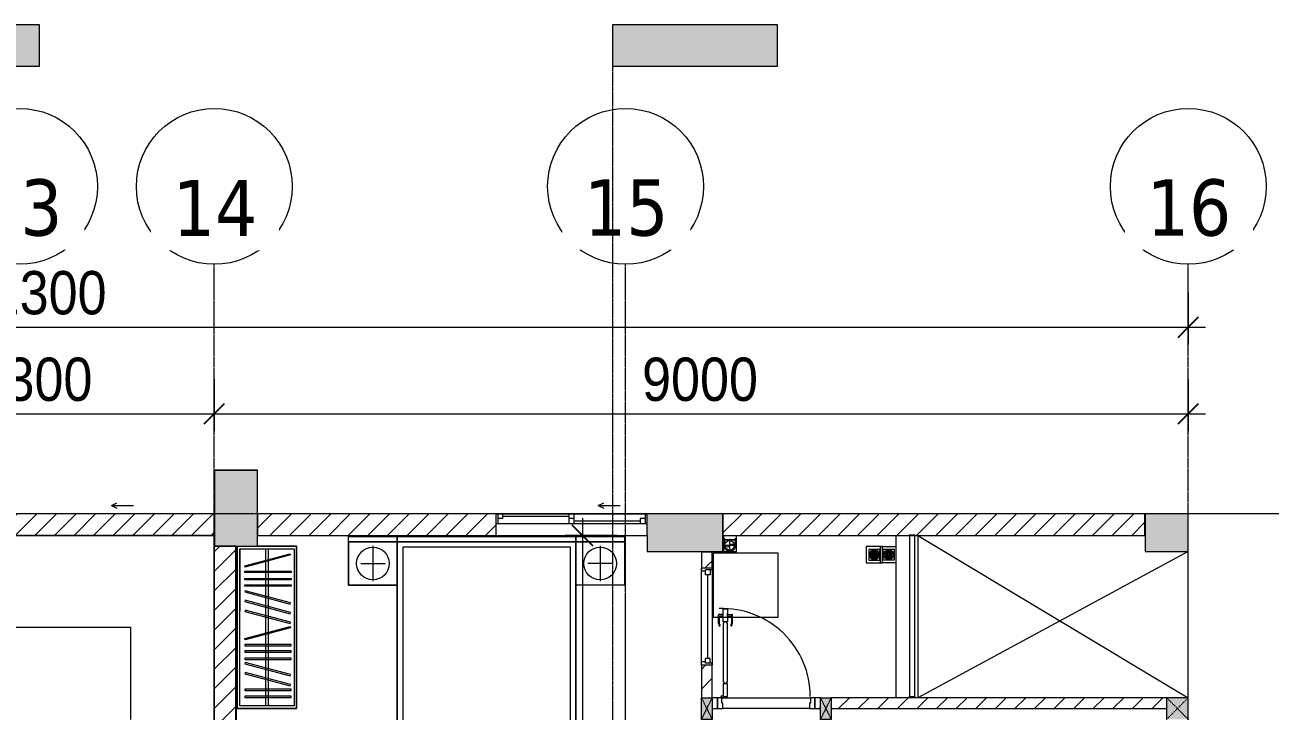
# Model space of a CAD drawing. Header units: millimetres. Extents: x 962 to 239635, y -15958 to 82755.
# Drawn here: x 178253 to 189760, y 76413 to 82755 of the extents above; entities that cross this region are included whole.
import ezdxf

# ---------------------------------------------------------------- set-up
doc = ezdxf.new("R2010")
doc.units = ezdxf.units.MM
for name, pattern in [('Dash', [6, 3, -3]), ('Dash Dot 3_16_', [7.9375, 4.7625, -1.5875, 0, -1.5875]), ('Grid Line', [22.225, 12.7, -3.175, 3.175, -3.175]), ('IMPORT-CENTER _2_', [40.64, 25.4, -5.08, 5.08, -5.08]), ('Overhead', [3.96875, 2.38125, -1.5875])]:
    doc.linetypes.add(name, pattern=pattern)
for name, color, linetype, lineweight in [('0-1', 7, 'Continuous', 5), ('A-ANNO-DIMS', 211, 'Continuous', 9), ('A-ANNO-DIMS-160', 211, 'Continuous', 9), ('A-DETL-GENF-1', 9, 'Continuous', 9), ('A-DETL-THIN-1', 151, 'Continuous', 9), ('A-DOOR-1', 254, 'Continuous', 9), ('A-DOOR-2', 9, 'Continuous', 9), ('A-FLOR-1', 250, 'Continuous', 9), ('A-FLOR-2', 9, 'Continuous', 9), ('A-FLOR-HRAL-1', 254, 'Continuous', 9), ('A-FLOR-HRAL-2', 9, 'Continuous', 9), ('A-GLAZ', 151, 'Continuous', 9), ('A-GLAZ-1', 254, 'Continuous', 9), ('A-GLAZ-2', 9, 'Continuous', 9), ('A-WALL-1', 253, 'Continuous', 18), ('A-WALL-2', 9, 'Continuous', 9), ('A-WALL-3', 113, 'Continuous', 18), ('A-WALL-PATT-1', 10, 'Continuous', 9), ('A-WALL-PATT-2', 111, 'Continuous', 9), ('G-ANNO-SYMB', 111, 'Continuous', 9), ('G-ANNO-SYMB-1', 111, 'Dash Dot 3_16_', 18), ('G-IMPT', 8, 'Continuous', 9), ('G-IMPT-1', 254, 'Continuous', 9), ('G-IMPT-2', 8, 'IMPORT-CENTER _2_', 9), ('I-FURN-1', 254, 'Continuous', 9), ('M-EQPM', 50, 'Continuous', 9), ('M-EQPM-1', 254, 'Continuous', 9), ('S-COLS', 52, 'Continuous', 9), ('S-COLS-1', 52, 'Continuous', 5), ('S-COLS-2', 7, 'Continuous', 18), ('S-COLS-3', 254, 'Continuous', 9), ('S-COLS-4', 253, 'Continuous', 18), ('S-COLS-5', 52, 'Dash', 9), ('S-COLS-6', 52, 'Continuous', 18), ('S-COLS-HDLN', 52, 'Dash', 9), ('S-COLS-HDLN-1', 9, 'Dash', 9), ('S-GRID-1', 1, 'Grid Line', 9), ('S-GRID-IDEN', 1, 'Continuous', 9), ('S-STRS-ANNO', 31, 'Continuous', 9), ('S-STRS-MBND', 31, 'Overhead', 9)]:
    doc.layers.add(name, color=color, linetype=linetype, lineweight=lineweight)
doc.styles.add('Tahoma_B', font='tahomabd_0.ttf', dxfattribs={"height": 520})
doc.styles.add('UTM Avo', font='UTM Avo.ttf', dxfattribs={"width": 0.9, "height": 400})
doc.dimstyles.new('1_Dim_chi_tiet_2_5', dxfattribs={"dimscale": 304.8, "dimtxt": 399.720379, "dimasz": 0.629921, "dimexe": 0.524934, "dimexo": 0.0625, "dimgap": 0.052493, "dimtad": 1, "dimdec": 0, "dimrnd": 5, "dimzin": 0, "dimdsep": 46, "dimtxsty": 'UTM Avo', "dimblk1": 'OBLIQUE', "dimblk2": 'OBLIQUE', "dimsah": 1, "dimcen": 0.09, "dimdle": 0.524934, "dimazin": 0, "dimtfac": 1, "dimtdec": 4, "dimtix": 1, "dimtmove": 0, "dimatfit": 3, "dimfxl": 1.049869, "dimfxlon": 1, "dimtvp": 1, "dimtolj": 1, "dimtzin": 0, "dimarcsym": 2})
doc.dimstyles.new('1_Dim_chi_tiet_2_5_1', dxfattribs={"dimscale": 304.8, "dimtxt": 399.720379, "dimasz": 0.629921, "dimexe": 0.524934, "dimexo": 0.0625, "dimgap": 0.052493, "dimtad": 1, "dimdec": 0, "dimrnd": 5, "dimzin": 0, "dimdsep": 46, "dimtxsty": 'UTM Avo', "dimblk1": 'OBLIQUE', "dimblk2": 'OBLIQUE', "dimsah": 1, "dimcen": 0.09, "dimdle": 0.524934, "dimazin": 0, "dimtfac": 1, "dimtdec": 4, "dimtix": 1, "dimtmove": 0, "dimatfit": 3, "dimfxl": 1.049869, "dimfxlon": 1, "dimtvp": 1, "dimtolj": 1, "dimtzin": 0, "dimarcsym": 2})
pattern_1 = [(45, (0, 0), (-90.50967, 90.50967), [])]
pattern_2 = [(45, (61750.9, 0), (-90.50967, 90.50967), [])]

# ---------------------------------------------------------------- blocks, each defined once
blk = doc.blocks.new('NCV_TKTC_KET CAU_rvt-1-TKCS_MB TẦNG 2')
at = {"layer": 'S-COLS-1'}
for points in [[(118653, 77937), (118653, 78637), (118253, 78637), (118253, 77937)], [(122953, 77887), (122953, 78237), (122253, 78237), (122253, 77887)], [(127253, 77887), (127253, 78237), (126853, 78237), (126853, 77887)]]:
    blk.add_hatch(color=256, dxfattribs=at).paths.add_polyline_path(points)
at = {"layer": 'A-FLOR-1'}
blk.add_line((118252, 78037), (118252, 74517), dxfattribs=at)
at = {"layer": 'S-COLS-2'}
for p, q in [((118653, 78637), (118253, 78637)), ((118253, 78637), (118253, 77937)), ((118653, 77937), (118653, 78637)), ((122953, 78237), (122253, 78237)), ((122953, 77887), (122953, 78237)), ((127253, 78237), (126853, 78237)), ((126853, 78237), (126853, 77887)), ((127253, 77887), (127253, 78237)), ((122253, 78037), (122253, 77887)), ((118253, 77937), (118653, 77937)), ((122253, 77887), (122953, 77887)), ((126853, 77887), (127253, 77887))]:
    blk.add_line(p, q, dxfattribs=at)
blk = doc.blocks.new('M_Fixed - 900 x 1400-901191-TKCS_MB TẦNG 2')
at = {"layer": 'A-GLAZ-2'}
for p, q in [((-450, 37), (-418, 37)), ((-431, -63), (-431, 0)), ((-431, 0), (-387, 0)), ((-418, 0), (-418, 37)), ((-387, -44), (-387, 0)), ((387, 0), (431, 0)), ((387, -44), (387, 0)), ((418, 0), (418, 37)), ((450, 37), (418, 37)), ((431, -63), (431, 0)), ((-450, -63), (-431, -63)), ((-431, -44), (-387, -44)), ((-387, -22), (387, -22)), ((431, -44), (387, -44)), ((449, -63), (431, -63))]:
    blk.add_line(p, q, dxfattribs=at)
blk = doc.blocks.new('MAY GIAT - MAY GIAT_dwg-348053-TKCS_MB TẦNG 2')
at = {"layer": 'G-IMPT-1', "flags": 128}
blk.add_lwpolyline([(5, 597), (5, 2), (605, 2), (605, 597)], close=True, dxfattribs=at)
blk = doc.blocks.new('MAY GIAT - MAY GIAT-401071-TKCS_MB TẦNG 2')
at = {"layer": 'I-FURN-1'}
for p, q in [((5, -2), (605, -2)), ((5, -597), (5, -2)), ((605, -2), (605, -597)), ((605, -597), (5, -597))]:
    blk.add_line(p, q, dxfattribs=at)
at = {"extrusion": (0, 0, -1), "zscale": -1, "rotation": 180}
blk.add_blockref('MAY GIAT - MAY GIAT_dwg-348053-TKCS_MB TẦNG 2', (0, 0), dxfattribs=at)
blk = doc.blocks.new('THU NUOC - THU NUOC-461820-TKCS_MB TẦNG 2')
at = {"layer": 'M-EQPM-1'}
for p, q in [((-66, 71), (-66, -79)), ((84, 71), (-66, 71)), ((59, 46), (-41, 46)), ((-41, 46), (-41, -54)), ((-23, 11), (41, 11)), ((41, 5), (-23, 5)), ((-11, 23), (28, 23)), ((28, 17), (-11, 17)), ((-1, 36), (19, 36)), ((19, 30), (-1, 30)), ((59, -54), (59, 46)), ((84, -79), (84, 71)), ((-66, -79), (84, -79)), ((-41, -54), (59, -54)), ((-23, -1), (1, -1)), ((1, -7), (-23, -7)), ((-23, -14), (41, -14)), ((41, -20), (-23, -20)), ((-11, -26), (28, -26)), ((28, -32), (-11, -32)), ((-1, -38), (19, -38)), ((19, -44), (-1, -44)), ((1, -1), (1, -7)), ((17, -1), (41, -1)), ((17, -7), (17, -1)), ((41, -7), (17, -7))]:
    blk.add_line(p, q, dxfattribs=at)
for centre, radius, start, end in [((9, -4), 45, 0, 180), ((9, -4), 45, 0, 180), ((-23, 8), 3, 90, 270), ((-11, 20), 3, 90, 270), ((-1, 33), 3, 90, 270), ((19, 33), 3, 270, 90), ((28, 20), 3, 270, 90), ((41, 8), 3, 270, 90), ((9, -4), 45, 180, 360), ((9, -4), 45, 180, 360), ((-23, -4), 3, 90, 270), ((-23, -17), 3, 90, 270), ((-11, -29), 3, 90, 270), ((-1, -41), 3, 90, 270), ((19, -41), 3, 270, 90), ((28, -29), 3, 270, 90), ((41, -4), 3, 270, 90), ((41, -17), 3, 270, 90)]:
    blk.add_arc(centre, radius, start, end, dxfattribs=at)
blk = doc.blocks.new('Railing - 50 x 10mm-901205-TKCS_MB TẦNG 2')
at = {"layer": 'A-FLOR-HRAL-2'}
for p, q in [((25, 5), (-25, 5)), ((-25, 5), (-25, -5)), ((25, -5), (25, 5)), ((-25, -5), (25, -5))]:
    blk.add_line(p, q, dxfattribs=at)
blk = doc.blocks.new('Railing - Railing-942159-TKCS_MB TẦNG 2')
at = {"layer": 'A-FLOR-HRAL-2'}
for p, q in [((101769, 68771), (101769, 67286)), ((101819, 67286), (101819, 68771))]:
    blk.add_line(p, q, dxfattribs=at)
at = {"extrusion": (0, 0, -1), "zscale": -1}
for p in [(-101794, 68776), (-101794, 67281)]:
    blk.add_blockref('Railing - 50 x 10mm-901205-TKCS_MB TẦNG 2', p, dxfattribs=at)
blk = doc.blocks.new('G1_SOF - BO TRU - 100x200-746114-TKCS_MB TẦNG 2')
at = {"layer": 'S-COLS'}
blk.add_hatch(color=256, dxfattribs=at).paths.add_polyline_path([(50, -100), (50, 100), (-50, 100), (-50, -100)])
at = {"layer": 'S-COLS-4'}
for p, q in [((-50, 100), (50, 100)), ((-50, -100), (-50, 100)), ((50, 100), (50, -100)), ((50, -100), (-50, -100))]:
    blk.add_line(p, q, dxfattribs=at)
at = {"layer": 'S-COLS-HDLN-1'}
for p, q in [((50, -100), (-50, 100)), ((-50, -100), (50, 100))]:
    blk.add_line(p, q, dxfattribs=at)
blk = doc.blocks.new('DOOR_CW_01 CANH MO-PANEL KINH - DIG_01-900x2200-CỬA NHÔM KÍNH-901226-TKCS_MB TẦNG 2')
at = {"layer": 'A-DETL-GENF-1'}
for p, q in [((-442, 737), (-442, 816)), ((-399, 820), (-438, 820)), ((-399, 832), (-397, 832)), ((-399, 792), (-399, 832)), ((-397, 872), (-357, 872)), ((-397, 752), (-397, 872)), ((-397, 792), (-397, 832)), ((-357, 872), (-357, 752)), ((-357, 792), (-357, 832)), ((-355, 832), (-357, 832)), ((-355, 792), (-355, 832)), ((-355, 820), (-316, 820)), ((-312, 737), (-312, 816)), ((-434, 800), (-434, 737)), ((-434, 711), (-427, 716)), ((-399, 804), (-430, 804)), ((-397, 792), (-399, 792)), ((-357, 752), (-397, 752)), ((-397, 738), (-391, 738)), ((-397, 738), (-397, 196)), ((-363, 752), (-391, 752)), ((-391, 752), (-391, 738)), ((-363, 738), (-363, 752)), ((-357, 738), (-363, 738)), ((-357, 792), (-355, 792)), ((-357, 196), (-357, 738)), ((-355, 804), (-324, 804)), ((-320, 711), (-327, 716)), ((-320, 800), (-320, 737)), ((-397, 196), (-391, 196)), ((-357, 182), (-397, 182)), ((-397, 182), (-397, 62)), ((-391, 196), (-391, 182)), ((-391, 182), (-363, 182)), ((-357, 196), (-363, 196)), ((-363, 182), (-363, 196)), ((-357, 62), (-357, 182)), ((-397, 62), (-357, 62))]:
    blk.add_line(p, q, dxfattribs=at)
blk.add_circle((-407, 60), 10, dxfattribs=at)
for centre, radius, start, end in [((-438, 816), 4, 90, 180), ((-407, 60), 814, 360, 92), ((-316, 816), 4, 0, 90), ((-397, 737), 45, 180, 215), ((-430, 800), 4, 90, 180), ((-397, 737), 37, 180, 215), ((-357, 737), 37, 325, 0), ((-324, 800), 4, 360, 90), ((-357, 737), 45, 325, 0)]:
    blk.add_arc(centre, radius, start, end, dxfattribs=at)
at = {"layer": 'A-DOOR-2'}
for p, q in [((-410, 50), (-450, 50)), ((-450, 50), (-450, -50)), ((-410, 0), (-410, 50)), ((-400, 0), (-410, 0)), ((-407, 50), (-382, 50)), ((-400, -50), (-400, 0)), ((410, 0), (400, 0)), ((400, 0), (400, -50)), ((450, 50), (410, 50)), ((410, 50), (410, 0)), ((450, -50), (450, 50)), ((-450, -50), (-400, -50)), ((400, -50), (450, -50))]:
    blk.add_line(p, q, dxfattribs=at)
blk = doc.blocks.new('GIUONG NGU-2TAB-1600x2000 - GIUONG NGU-2TAB-1600x2000-901192-TKCS_MB TẦNG 2')
at = {"layer": 'I-FURN-1'}
for p, q in [((570, 2050), (1997, 2050)), ((1997, 2050), (570, 2050)), ((1997, 2000), (570, 2000)), ((458, 50), (458, 1939)), ((458, 1939), (458, 50)), ((508, 1939), (508, 100)), ((2058, 100), (2058, 1939)), ((2108, 1939), (2108, 50)), ((2108, 50), (2108, 1939)), ((8, 50), (8, 450)), ((8, 450), (458, 450)), ((8, 450), (458, 450)), ((8, 50), (8, 450)), ((233, 87), (233, 413)), ((458, 450), (458, 50)), ((458, 450), (458, 50)), ((2108, 50), (2108, 450)), ((2108, 450), (2558, 450)), ((2108, 450), (2108, 50)), ((2558, 450), (2108, 450)), ((2333, 87), (2333, 413)), ((2558, 450), (2558, 50)), ((2558, 50), (2558, 450)), ((120, 250), (347, 250)), ((2446, 250), (2220, 250)), ((458, 50), (8, 50)), ((8, 0), (8, 50)), ((8, 50), (458, 50)), ((458, 50), (8, 50)), ((458, 0), (8, 0)), ((2108, 50), (458, 50)), ((458, 50), (458, 0)), ((458, 0), (458, 50)), ((458, 50), (2108, 50)), ((458, 50), (2108, 50)), ((2108, 0), (458, 0)), ((458, 0), (2108, 0)), ((508, 100), (2058, 100)), ((2558, 50), (2108, 50)), ((2108, 50), (2558, 50)), ((2108, 0), (2108, 50)), ((2108, 50), (2108, 0)), ((2108, 50), (2558, 50)), ((2558, 0), (2108, 0)), ((2558, 50), (2558, 0))]:
    blk.add_line(p, q, dxfattribs=at)
for centre in [(233, 250), (2333, 250)]:
    blk.add_circle(centre, 151, dxfattribs=at)
for centre, radius, start, end in [((570, 1939), 111, 90, 180), ((570, 1939), 111, 90, 180), ((570, 1939), 61.1, 90, 180), ((1997, 1939), 111, 0, 90), ((1997, 1939), 111, 360, 90), ((1997, 1939), 61.1, 360, 90)]:
    blk.add_arc(centre, radius, start, end, dxfattribs=at)
blk = doc.blocks.new('TU QUAN AO-SUITE ROOM_3 - TU QUAN AO-SUITE ROOM_3-V84-TKCS_MB TẦNG 2')
at = {"layer": 'I-FURN-1'}
for p, q in [((-550, 0), (-550, -1500)), ((-550, -1500), (-550, 0)), ((0, 0), (-360, 0)), ((-360, 0), (0, 0)), ((0, -1500), (0, 0)), ((0, 0), (0, -1500)), ((-550, -24), (-550, -576)), ((-526, -24), (-24, -24)), ((-526, -1476), (-526, -24)), ((-526, -24), (-526, -600)), ((-478, -181), (-61, -69)), ((-58, -81), (-475, -193)), ((-287, -24), (-287, -576)), ((-263, -24), (-263, -576)), ((-61, -69), (-58, -81)), ((-24, -24), (-24, -1476)), ((-480, -230), (-50, -230)), ((-480, -242), (-480, -230)), ((-475, -193), (-478, -181)), ((-50, -230), (-50, -242)), ((-50, -242), (-480, -242)), ((-480, -299), (-50, -299)), ((-480, -311), (-480, -299)), ((-50, -311), (-480, -311)), ((-50, -299), (-50, -311)), ((-480, -356), (-50, -356)), ((-480, -368), (-480, -356)), ((-50, -368), (-480, -368)), ((-475, -412), (-478, -423)), ((-478, -423), (-61, -535)), ((-58, -523), (-475, -412)), ((-50, -356), (-50, -368)), ((-475, -500), (-478, -512)), ((-478, -512), (-61, -624)), ((-58, -612), (-475, -500)), ((-61, -535), (-58, -523)), ((-526, -1476), (-526, -600)), ((-475, -592), (-478, -603)), ((-478, -603), (-61, -715)), ((-58, -703), (-475, -592)), ((-287, -576), (-287, -1476)), ((-263, -576), (-263, -1476)), ((-61, -624), (-58, -612)), ((-478, -854), (-61, -742)), ((-58, -754), (-475, -865)), ((-61, -715), (-58, -703)), ((-61, -742), (-58, -754)), ((-480, -909), (-480, -921)), ((-480, -909), (-480, -921)), ((-50, -909), (-480, -909)), ((-475, -865), (-478, -854)), ((-50, -921), (-50, -909)), ((-480, -921), (-50, -921)), ((-480, -966), (-480, -978)), ((-480, -966), (-480, -978)), ((-50, -966), (-480, -966)), ((-480, -978), (-50, -978)), ((-480, -1035), (-480, -1047)), ((-480, -1035), (-480, -1047)), ((-50, -1035), (-480, -1035)), ((-50, -978), (-50, -966)), ((-50, -1047), (-50, -1035)), ((-480, -1047), (-50, -1047)), ((-475, -1075), (-478, -1087)), ((-478, -1087), (-61, -1199)), ((-58, -1187), (-475, -1075)), ((-475, -1167), (-478, -1178)), ((-478, -1178), (-61, -1290)), ((-58, -1278), (-475, -1167)), ((-61, -1199), (-58, -1187)), ((-480, -1320), (-480, -1332)), ((-480, -1320), (-480, -1332)), ((-50, -1320), (-480, -1320)), ((-480, -1332), (-50, -1332)), ((-61, -1290), (-58, -1278)), ((-50, -1332), (-50, -1320)), ((-24, -1476), (-526, -1476)), ((-480, -1387), (-480, -1399)), ((-480, -1387), (-480, -1399)), ((-50, -1387), (-480, -1387)), ((-480, -1399), (-50, -1399)), ((-50, -1399), (-50, -1387)), ((-550, -1500), (0, -1500)), ((0, -1500), (-550, -1500))]:
    blk.add_line(p, q, dxfattribs=at)
blk = doc.blocks.new('NCV_TKTC_TANG 2_rvt-1-TKCS_MB TẦNG 2')
at = {"layer": 'A-WALL-PATT-1'}
h = blk.add_hatch(dxfattribs=at)
h.set_pattern_fill('FP_1', color=256, style=0, pattern_type=2)
h.set_pattern_definition(pattern_1)
h.paths.add_polyline_path([(122853, 76537), (122853, 76837), (122753, 76837), (122753, 76537)])
h.paths.add_polyline_path([(122753, 77737), (122853, 77737), (122853, 77882), (122753, 77882)])
h = blk.add_hatch(dxfattribs=at)
h.set_pattern_fill('FP_1', color=256, style=0, pattern_type=2)
h.set_pattern_definition(pattern_1)
h.paths.add_polyline_path([(122903, 76437), (122903, 76537), (122853, 76537), (122853, 76437)])
h.paths.add_polyline_path([(123822, 76437), (123853, 76437), (123853, 76537), (123803, 76537), (123803, 76437)])
h = blk.add_hatch(dxfattribs=at)
h.set_pattern_fill('FP_1', color=256, style=0, pattern_type=2)
h.set_pattern_definition(pattern_1)
h.paths.add_polyline_path([(123953, 76437), (127053, 76437), (127053, 76537), (123953, 76537), (123953, 76526)])
at = {"layer": 'A-FLOR-2'}
for p, q in [((122953, 78037), (122953, 77887)), ((118453, 77937), (118453, 75337)), ((122753, 77882), (122753, 77887)), ((122853, 77887), (122853, 77882)), ((123753, 76437), (122953, 76437))]:
    blk.add_line(p, q, dxfattribs=at)
at = {"layer": 'A-WALL-1'}
for p, q in [((122853, 77882), (122753, 77882)), ((122753, 77882), (122753, 77737)), ((122853, 77737), (122853, 77882)), ((122753, 77737), (122853, 77737)), ((122853, 76837), (122753, 76837)), ((122753, 76837), (122753, 76537)), ((122853, 76537), (122853, 76837)), ((122903, 76537), (122853, 76537)), ((122903, 76437), (122903, 76537)), ((123853, 76537), (123803, 76537)), ((123803, 76537), (123803, 76437)), ((124678, 76537), (123953, 76537)), ((127053, 76537), (124728, 76537)), ((127053, 76437), (127053, 76537)), ((122853, 76437), (122903, 76437)), ((123803, 76437), (123853, 76437)), ((123953, 76437), (127053, 76437))]:
    blk.add_line(p, q, dxfattribs=at)
at = {"layer": 'A-WALL-2'}
for p, q in [((124553, 76537), (124553, 78037)), ((124753, 78037), (124753, 76537)), ((122753, 76837), (122753, 77737)), ((122853, 77737), (122853, 76837)), ((122943, 76537), (123763, 76537)), ((123753, 76437), (122953, 76437))]:
    blk.add_line(p, q, dxfattribs=at)
at = {"layer": 'A-DOOR-1'}
blk.add_blockref('DOOR_CW_01 CANH MO-PANEL KINH - DIG_01-900x2200-CỬA NHÔM KÍNH-901226-TKCS_MB TẦNG 2', (123353, 76487), dxfattribs=at)
at = {"layer": 'A-FLOR-HRAL-1'}
blk.add_blockref('Railing - Railing-942159-TKCS_MB TẦNG 2', (22908, 9261), dxfattribs=at)
at = {"layer": 'A-GLAZ-1', "rotation": 90.00000000000092}
blk.add_blockref('M_Fixed - 900 x 1400-901191-TKCS_MB TẦNG 2', (122790, 77287), dxfattribs=at)
at = {"layer": 'I-FURN-1'}
for name, p, rotation in [('GIUONG NGU-2TAB-1600x2000 - GIUONG NGU-2TAB-1600x2000-901192-TKCS_MB TẦNG 2', (122051, 78027), 180), ('MAY GIAT - MAY GIAT-401071-TKCS_MB TẦNG 2', (122863, 77272), 90.00000000000098)]:
    blk.add_blockref(name, p, dxfattribs=dict(at, rotation=rotation))
blk.add_blockref('TU QUAN AO-SUITE ROOM_3 - TU QUAN AO-SUITE ROOM_3-V84-TKCS_MB TẦNG 2', (119013, 77937), dxfattribs=at)
at = {"layer": 'M-EQPM-1', "rotation": 180}
blk.add_blockref('THU NUOC - THU NUOC-461820-TKCS_MB TẦNG 2', (124360, 77854), dxfattribs=at)
at = {"layer": 'S-COLS-3', "rotation": 180}
for p in [(122803, 76437), (123903, 76437)]:
    blk.add_blockref('G1_SOF - BO TRU - 100x200-746114-TKCS_MB TẦNG 2', p, dxfattribs=at)
blk = doc.blocks.new('1_FAMILY RVT - W01-WxH 1400x1400xmm-389822-TKCS_MB TẦNG 2')
at = {"layer": 'A-GLAZ'}
for p, q in [((248.4, 172.39), (299.2, 197.79)), ((248.4, 172.39), (299.2, 146.99)), ((248.4, 172.39), (451.6, 172.39)), ((-700, 96.19), (-700, -103.81)), ((700, 96.19), (-700, 96.19)), ((-700, 96.19), (-636.5, 96.19)), ((-700, 7.29), (-680.95, 7.29)), ((-680.95, 96.19), (-680.95, 7.29)), ((-636.5, 51.74), (-680.95, 51.74)), ((-680.95, 7.29), (-22.225, 7.29)), ((-636.5, 96.19), (-22.225, 96.19)), ((-636.5, 96.19), (-636.5, 51.74)), ((-636.5, 73.965), (-22.225, 73.965)), ((-22.225, 7.29), (-22.225, 96.19)), ((-22.225, 96.19), (22.225, 96.19)), ((22.225, 51.74), (-22.225, 51.74)), ((-22.225, 7.29), (22.225, 7.29)), ((22.225, 96.19), (680.95, 96.19)), ((22.225, 96.19), (22.225, 7.29)), ((22.225, 29.515), (636.5, 29.515)), ((22.225, 7.29), (636.5, 7.29)), ((636.5, 51.74), (636.5, 7.29)), ((680.95, 51.74), (636.5, 51.74)), ((636.5, 7.29), (700, 7.29)), ((680.95, 96.19), (700, 96.19)), ((680.95, 96.19), (680.95, 7.29)), ((700, -103.81), (700, 96.19)), ((-700, -103.81), (700, -103.81))]:
    blk.add_line(p, q, dxfattribs=at)
blk = doc.blocks.new('1_FAMILY RVT - W01-WxH 1000x3200-3536800-TKCS_MB TẦNG 2')
at = {"layer": 'A-GLAZ'}
for q in [(749.2, 197.79), (749.2, 146.99), (901.6, 172.39)]:
    blk.add_line((698.4, 172.39), q, dxfattribs=at)
blk = doc.blocks.new('TKTC_XREF_251221_MB TANG 2-7 - TKTC_XREF_260130_MB TANG 2-5_dwg_THU NUOC - THU NUOC-444531-TKCS_MB TẦNG 1-V169-TKCS_MB TẦNG 2')
at = {"layer": 'G-IMPT'}
for p, q in [((-23, 11), (41, 11)), ((41, 5), (-23, 5)), ((-11, 23), (28, 23)), ((28, 17), (-11, 17)), ((-1, 36), (19, 36)), ((19, 30), (-1, 30)), ((-60, -79), (84, -79)), ((-23, -14), (41, -14)), ((41, -20), (-23, -20)), ((-11, -26), (28, -26)), ((28, -32), (-11, -32)), ((-1, -38), (19, -38)), ((19, -44), (-1, -44))]:
    blk.add_line(p, q, dxfattribs=at)
at = {"layer": 'G-IMPT', "flags": 128}
for points in [[(84, -79), (84, 71), (-60, 71)], [(-23, -1), (1, -1), (1, -7), (-23, -7)], [(41, -7), (17, -7), (17, -1), (41, -1)]]:
    blk.add_lwpolyline(points, dxfattribs=at)
blk.add_lwpolyline([(59, -54), (59, 46), (-41, 46), (-41, -54)], close=True, dxfattribs=at)
at = {"layer": 'G-IMPT'}
for centre, radius, start, end in [((9, -4), 45, 360, 180), ((9, -4), 45, 360, 180), ((-23, 8), 3, 90, 270), ((-11, 20), 3, 90, 270), ((-1, 33), 3, 90, 270), ((19, 33), 3, 270, 90), ((28, 20), 3, 270, 90), ((41, 8), 3, 270, 90), ((9, -4), 45, 180, 360), ((9, -4), 45, 180, 360), ((-23, -4), 3, 90, 270), ((-23, -17), 3, 90, 270), ((-11, -29), 3, 90, 270), ((-1, -41), 3, 90, 270), ((19, -41), 3, 270, 90), ((28, -29), 3, 270, 90), ((41, -4), 3, 270, 90), ((41, -17), 3, 270, 90)]:
    blk.add_arc(centre, radius, start, end, dxfattribs=at)
blk = doc.blocks.new('TKTC_XREF_251221_MB TANG 2-7 - TKTC_XREF_260130_MB TANG 2-5_dwg_$cc-4746798-TKCS_MB TẦNG 2')
at = {"layer": 'G-IMPT-2'}
for p, q in [((-0.67, 0), (0.67, 0)), ((0, -0.67), (0, 0.67))]:
    blk.add_line(p, q, dxfattribs=at)
at = {"layer": 'M-EQPM'}
blk.add_circle((0, 0), 0.5, dxfattribs=at)
for centre, radius, start, end in [((0, 0), 0.5, 90, 270), ((0.19, 0.25), 0.313, 126.8699, 233.1301), ((-0.19, -0.25), 0.313, 306.8699, 53.1301)]:
    blk.add_arc(centre, radius, start, end, dxfattribs=at)
blk = doc.blocks.new('TKTC_XREF_251221_MB TANG 2-7 - TKTC_XREF_260130_MB TANG 2-5_dwg_CUM U_DN100-4746799-TKCS_MB TẦNG 2')
at = {"layer": 'G-IMPT'}
blk.add_hatch(color=256, dxfattribs=at).paths.add_polyline_path([(0, 61), (16, 59), (31, 53), (43, 43), (53, 31), (59, 16), (61, 0), (59, -16), (53, -30), (43, -43), (31, -53), (16, -59), (0, -61), (0, -57), (15, -55), (29, -49), (40, -40), (49, -28), (55, -15), (57, 0), (55, 15), (49, 29), (40, 40), (29, 49), (15, 55), (0, 57)])
for p, q in [((-79, 67), (-79, 63)), ((-77, 67), (-77, 63)), ((-75, 67), (-75, 63)), ((-73, 69), (-73, 61)), ((-67, 68), (-72, 68)), ((-67, 62), (-72, 62)), ((-65, 69), (0, 69)), ((-79, -63), (-79, -67)), ((-77, -63), (-77, -67)), ((-75, -63), (-75, -67)), ((-73, -61), (-73, -69)), ((-67, -62), (-72, -62)), ((-67, -68), (-72, -68)), ((-65, -69), (0, -69))]:
    blk.add_line(p, q, dxfattribs=at)
at = {"layer": 'G-IMPT', "flags": 128}
for points in [[(-73, 68), (-78, 68), (-78, 62), (-73, 62)], [(-72, 59), (-67, 59), (-67, 71), (-72, 71)], [(-67, 71), (-67, 73), (-65, 73), (-65, 57), (-67, 57), (-67, 59)], [(-65, 61), (0, 61), (0, 57)], [(-73, -62), (-78, -62), (-78, -68), (-73, -68)], [(-72, -71), (-67, -71), (-67, -59), (-72, -59)], [(-67, -59), (-67, -57), (-65, -57), (-65, -73), (-67, -73), (-67, -71)], [(-65, -61), (0, -61), (0, -57)]]:
    blk.add_lwpolyline(points, dxfattribs=at)
at = {"layer": 'G-IMPT'}
for centre, radius, start, end in [((-78, 67), 0.96, 90, 180), ((-78, 63), 0.96, 180, 270), ((-71, 69), 1.56, 112.6199, 247.3801), ((-68, 65), 4.8, 143.1301, 216.8699), ((-71, 61), 1.56, 112.6199, 247.3801), ((0, 0), 69, 270, 90), ((0, 0), 61, 270, 90), ((0, 0), 57, 270, 90), ((-78, -63), 0.96, 90, 180), ((-78, -67), 0.96, 180, 270), ((-71, -61), 1.56, 112.6199, 247.3801), ((-68, -65), 4.8, 143.1301, 216.8699), ((-71, -69), 1.56, 112.6199, 247.3801)]:
    blk.add_arc(centre, radius, start, end, dxfattribs=at)
blk = doc.blocks.new('TKTC_XREF_251221_MB TANG 2-7 - TKTC_XREF_251221_MB TANG 2-7-2039446-TKCS_MB TẦNG 2')
at = {"layer": 'M-EQPM'}
for p, q in [((84600, 61404), (84600, 61400)), ((85000, 61404), (84600, 61404)), ((85000, 61400), (85000, 61404)), ((89304, 60800), (89304, 60760)), ((89304, 60760), (89424, 60760)), ((89304, 60760), (89304, 60650)), ((89424, 60760), (89304, 60760)), ((89424, 60760), (89424, 60800)), ((89424, 60650), (89424, 60760)), ((89304, 60650), (89424, 60650)), ((93600, 59300), (93600, 60650))]:
    blk.add_line(p, q, dxfattribs=at)
at = {"xscale": 90.00000000005122, "yscale": 90.00000000005122, "zscale": 90.00000000005122, "rotation": 90.37402677993775}
blk.add_blockref('TKTC_XREF_251221_MB TANG 2-7 - TKTC_XREF_260130_MB TANG 2-5_dwg_$cc-4746798-TKCS_MB TẦNG 2', (89363, 60707), dxfattribs=at)
at = {"extrusion": (0, 0, -1), "xscale": 0.7894736842105242, "yscale": 0.7894736842105242, "zscale": -0.7894736842105242, "rotation": 269.9999999984439}
blk.add_blockref('TKTC_XREF_251221_MB TANG 2-7 - TKTC_XREF_260130_MB TANG 2-5_dwg_CUM U_DN100-4746799-TKCS_MB TẦNG 2', (-89364, 60709), dxfattribs=at)
at = {"extrusion": (0, 0, -1), "zscale": -1}
blk.add_blockref('TKTC_XREF_251221_MB TANG 2-7 - TKTC_XREF_260130_MB TANG 2-5_dwg_THU NUOC - THU NUOC-444531-TKCS_MB TẦNG 1-V169-TKCS_MB TẦNG 2', (-90840, 60626), dxfattribs=at)
blk = doc.blocks.new('G1_SOF - BO TRU - 200x200-3052401-TKCS_MB TẦNG 2')
at = {"layer": 'S-COLS-HDLN'}
for p, q in [((-100, -100), (100, 100)), ((100, -100), (-100, 100))]:
    blk.add_line(p, q, dxfattribs=at)
blk = doc.blocks.new('Grid - M_Grid Head - Circle-353313-TKCS_MB TẦNG 2')
at = {"layer": 'S-GRID-IDEN'}
blk.add_circle((0, 0), 4.5, dxfattribs=at)
blk = doc.blocks.new('Section - 3_32_ x 3_8_-4701953-TKCS_MB TẦNG 2')
at = {"layer": 'G-ANNO-SYMB'}
blk.add_hatch(color=256, dxfattribs=at).paths.add_polyline_path([(0, 9.525), (0, 0), (-2.38125, 0), (-2.38125, 9.525)])
for p, q in [((0, 9.525), (-2.38125, 9.525)), ((-2.38125, 9.525), (-2.38125, 0)), ((0, 0), (0, 9.525)), ((-2.38125, 0), (0, 0))]:
    blk.add_line(p, q, dxfattribs=at)
blk = doc.blocks.new('DIMBLOCK30-TKCS_MB TẦNG 2')
at = {"layer": 'A-ANNO-DIMS-160'}
for p, q in [((167703, 80280), (167703, 79800)), ((167703, 79960), (167703, 80280)), ((189003, 80280), (189003, 79800)), ((189003, 79960), (189003, 80280)), ((167543, 79960), (189163, 79960))]:
    blk.add_line(p, q, dxfattribs=at)
at = {"layer": 'A-ANNO-DIMS-160', "lineweight": 25}
for p, q in [((167703, 79960), (167799, 80056)), ((189003, 79960), (189099, 80056)), ((167703, 79960), (167607, 79864)), ((189003, 79960), (188907, 79864))]:
    blk.add_line(p, q, dxfattribs=at)
at = {"layer": 'A-ANNO-DIMS-160', "color": 0, "insert": (177669, 80480), "char_height": 400, "width": 1643.29, "attachment_point": 1, "line_spacing_factor": 1.110334, "style": 'UTM Avo'}
blk.add_mtext('21300', dxfattribs=at)
blk = doc.blocks.new('_Oblique')
at = {"color": 0, "linetype": 'ByBlock', "lineweight": -2}
blk.add_line((-0.5, -0.5), (0.5, 0.5), dxfattribs=at)
blk = doc.blocks.new('DIMBLOCK32-TKCS_MB TẦNG 2')
at = {"layer": 'A-ANNO-DIMS-160'}
for p, q in [((176703, 79480), (176703, 79000)), ((176703, 79160), (176703, 79480)), ((180003, 79480), (180003, 79000)), ((180003, 79160), (180003, 79480)), ((176703, 79160), (180003, 79160))]:
    blk.add_line(p, q, dxfattribs=at)
at = {"layer": 'A-ANNO-DIMS-160', "lineweight": 25}
for p, q in [((176703, 79160), (176799, 79256)), ((180003, 79160), (180099, 79256)), ((176703, 79160), (176607, 79064)), ((180003, 79160), (179907, 79064))]:
    blk.add_line(p, q, dxfattribs=at)
at = {"layer": 'A-ANNO-DIMS-160', "color": 0, "insert": (177806, 79680), "char_height": 400, "width": 1314.64, "attachment_point": 1, "line_spacing_factor": 1.110334, "style": 'UTM Avo'}
blk.add_mtext('3300', dxfattribs=at)
blk = doc.blocks.new('DIMBLOCK33-TKCS_MB TẦNG 2')
at = {"layer": 'A-ANNO-DIMS-160'}
for p, q in [((180003, 79480), (180003, 79000)), ((180003, 79160), (180003, 79480)), ((189003, 79480), (189003, 79000)), ((189003, 79160), (189003, 79480)), ((180003, 79160), (189163, 79160))]:
    blk.add_line(p, q, dxfattribs=at)
at = {"layer": 'A-ANNO-DIMS-160', "lineweight": 25}
for p, q in [((180003, 79160), (180099, 79256)), ((189003, 79160), (189099, 79256)), ((180003, 79160), (179907, 79064)), ((189003, 79160), (188907, 79064))]:
    blk.add_line(p, q, dxfattribs=at)
at = {"layer": 'A-ANNO-DIMS-160', "color": 0, "insert": (183956, 79680), "char_height": 400, "width": 1314.64, "attachment_point": 1, "line_spacing_factor": 1.110334, "style": 'UTM Avo'}
blk.add_mtext('9000', dxfattribs=at)
blk = doc.blocks.new('DIMBLOCK305-TKCS_MB TẦNG 2')
at = {"layer": 'A-ANNO-DIMS-160', "lineweight": 25}
for p, q in [((183406, 78037), (183310, 78133)), ((183406, 78037), (183502, 77941)), ((183406, 70037), (183310, 70133)), ((183406, 70037), (183502, 69941))]:
    blk.add_line(p, q, dxfattribs=at)
at = {"layer": 'A-ANNO-DIMS-160'}
for p, q in [((183406, 78197), (183406, 69877)), ((183726, 78037), (183246, 78037)), ((183406, 78037), (183726, 78037)), ((183726, 70037), (183246, 70037)), ((183406, 70037), (183726, 70037))]:
    blk.add_line(p, q, dxfattribs=at)
at = {"layer": 'A-ANNO-DIMS-160', "color": 0, "insert": (182886, 73489), "char_height": 400, "width": 1314.64, "attachment_point": 1, "rotation": 90, "line_spacing_factor": 1.110334, "style": 'UTM Avo'}
blk.add_mtext('8000', dxfattribs=at)

msp = doc.modelspace()

# ---------------------------------------------------------------- hatches: boundary and pattern name
at = {"layer": 'A-WALL-PATT-2'}
h = msp.add_hatch(dxfattribs=at)
h.set_pattern_fill('FP_1', color=256, style=0, pattern_type=2)
h.set_pattern_definition(pattern_2)
h.paths.add_polyline_path([(180003.5, 78036.9), (180003.5, 78236.9), (176703.5, 78236.9), (176703.5, 78036.9)])
h = msp.add_hatch(dxfattribs=at)
h.set_pattern_fill('FP_1', color=256, style=0, pattern_type=2)
h.set_pattern_definition(pattern_2)
h.paths.add_polyline_path([(182603.5, 78036.9), (182603.5, 78236.9), (180403.5, 78236.9), (180403.5, 78036.9), (180736.3, 78036.9)])
h = msp.add_hatch(dxfattribs=at)
h.set_pattern_fill('FP_1', color=256, style=0, pattern_type=2)
h.set_pattern_definition(pattern_2)
h.paths.add_polyline_path([(187184.7, 78036.9), (188603.5, 78036.9), (188603.5, 78236.9), (184703.5, 78236.9), (184703.5, 78036.9), (186428.6, 78036.9), (186428.6, 78041.9), (186478.6, 78041.9), (186478.6, 78036.9)])
h = msp.add_hatch(dxfattribs=at)
h.set_pattern_fill('FP_1', color=256, style=0, pattern_type=2)
h.set_pattern_definition(pattern_2)
h.paths.add_polyline_path([(180003.5, 74716.9), (180203.5, 74716.9), (180203.5, 77936.9), (180003.5, 77936.9), (180003.5, 74938.5)])
at = {"layer": 'S-COLS-1'}
msp.add_hatch(color=256, dxfattribs=at).paths.add_polyline_path([(189003.5, 76336.9), (189003.5, 76536.9), (188803.5, 76536.9), (188803.5, 76336.9)])

# ---------------------------------------------------------------- linework, layer by layer
at = {"layer": 'A-DETL-THIN-1'}
for p, q in [((186503.5, 78036.9), (189003.5, 76536.9)), ((189003.5, 77886.9), (186503.5, 76536.9))]:
    msp.add_line(p, q, dxfattribs=at)
at = {"layer": 'A-WALL-3'}
for p, q in [((180003.5, 78236.9), (176703.5, 78236.9)), ((180003.5, 78036.9), (180003.5, 78236.9)), ((182603.5, 78236.9), (180403.5, 78236.9)), ((180403.5, 78236.9), (180403.5, 78036.9)), ((188603.5, 78236.9), (184703.5, 78236.9)), ((184703.5, 78236.9), (184703.5, 78036.9)), ((188603.5, 78036.9), (188603.5, 78236.9)), ((176703.5, 78036.9), (180003.5, 78036.9)), ((180403.5, 78036.9), (182603.5, 78036.9)), ((184703.5, 78036.9), (186428.6, 78036.9)), ((186478.6, 78036.9), (188603.5, 78036.9)), ((180203.5, 77936.9), (180003.5, 77936.9)), ((180003.5, 77936.9), (180003.5, 74516.9)), ((180203.5, 75337.4), (180203.5, 77936.9))]:
    msp.add_line(p, q, dxfattribs=at)
at = {"layer": 'S-COLS-6'}
for p, q in [((189003.5, 76536.9), (188803.5, 76536.9)), ((188803.5, 76536.9), (188803.5, 76336.9)), ((189003.5, 76336.9), (189003.5, 76536.9))]:
    msp.add_line(p, q, dxfattribs=at)
at = {"layer": 'S-GRID-1'}
for p, q in [((180003.5, 76542.3), (180003.5, 80542.3)), ((183803.5, 76542.3), (183803.5, 80542.3)), ((189003.5, 76542.3), (189003.5, 80542.3)), ((189415.6, 78236.9), (96253.4, 78236.9)), ((193415.6, 78236.9), (189415.6, 78236.9)), ((180003.5, 19351.6), (180003.5, 76542.3)), ((183803.5, 19351.6), (183803.5, 76542.3)), ((189003.5, 19351.6), (189003.5, 76542.3))]:
    msp.add_line(p, q, dxfattribs=at)
at = {"layer": 'S-STRS-ANNO'}
for p, q in [((177478.5, 77188), (179228.9, 77188)), ((179228.9, 77188), (179228.9, 76336.9))]:
    msp.add_line(p, q, dxfattribs=at)
at = {"layer": 'S-STRS-MBND'}
for p, q in [((180003.1, 78036.9), (176703.5, 78036.9)), ((180003.1, 76339), (180003.1, 78036.9))]:
    msp.add_line(p, q, dxfattribs=at)

# ---------------------------------------------------------------- block references
at = {"layer": '0-1'}
for name in ['NCV_TKTC_KET CAU_rvt-1-TKCS_MB TẦNG 2', 'NCV_TKTC_TANG 2_rvt-1-TKCS_MB TẦNG 2']:
    msp.add_blockref(name, (61750.9, 0), dxfattribs=at)
at = {"layer": 'A-GLAZ'}
for name, p in [('1_FAMILY RVT - W01-WxH 1000x3200-3536800-TKCS_MB TẦNG 2', (178353.5, 78140.7)), ('1_FAMILY RVT - W01-WxH 1400x1400xmm-389822-TKCS_MB TẦNG 2', (183303.5, 78140.7))]:
    msp.add_blockref(name, p, dxfattribs=at)
at = {"layer": 'G-ANNO-SYMB', "xscale": 159.9999999999999, "yscale": 159.9999999999999, "zscale": 159.9999999999999, "rotation": 269.9999999999996}
for p in [(176863.5, 82373.8), (183683.5, 82373.8)]:
    msp.add_blockref('Section - 3_32_ x 3_8_-4701953-TKCS_MB TẦNG 2', p, dxfattribs=at)
at = {"layer": 'M-EQPM'}
msp.add_blockref('TKTC_XREF_251221_MB TANG 2-7 - TKTC_XREF_251221_MB TANG 2-7-2039446-TKCS_MB TẦNG 2', (95403.5, 17236.9), dxfattribs=at)
at = {"layer": 'S-COLS-5', "rotation": 180}
msp.add_blockref('G1_SOF - BO TRU - 200x200-3052401-TKCS_MB TẦNG 2', (188903.5, 76436.9), dxfattribs=at)
at = {"layer": 'S-GRID-IDEN', "xscale": 159.9999999999999, "yscale": 159.9999999999999, "zscale": 159.9999999999999}
for p in [(178203.5, 81262.3), (180003.5, 81262.3), (183803.5, 81262.3), (189003.5, 81262.3)]:
    msp.add_blockref('Grid - M_Grid Head - Circle-353313-TKCS_MB TẦNG 2', p, dxfattribs=at)

# ---------------------------------------------------------------- dimensions: what is measured, and where the dimension line sits
at = {"layer": 'A-ANNO-DIMS'}
for base, p1, p2, override, picture, middle in [((189003.5, 79960.4), (167703.5, 80280.4), (189003.5, 80280.4), {"dimpost": '<>', "dimfxl": 21300}, 'DIMBLOCK30-TKCS_MB TẦNG 2', (178353.5, 80183.4)), ((180003.5, 79160.4), (176703.5, 79480.4), (180003.5, 79480.4), {"dimpost": '<>', "dimfxl": 3300}, 'DIMBLOCK32-TKCS_MB TẦNG 2', (178353.5, 79383.4)), ((189003.5, 79160.4), (180003.5, 79480.4), (189003.5, 79480.4), {"dimpost": '<>', "dimfxl": 9000}, 'DIMBLOCK33-TKCS_MB TẦNG 2', (184503.5, 79383.4))]:
    dim = msp.add_linear_dim(base=base, p1=p1, p2=p2, dimstyle='1_Dim_chi_tiet_2_5', override=override, dxfattribs=at)
    dim.commit()
    dim.dimension.update_dxf_attribs({"geometry": picture, "text_midpoint": middle})
dim = msp.add_linear_dim(base=(183405.6, 70036.9), p1=(183725.6, 78036.9), p2=(183725.6, 70036.9), angle=90, dimstyle='1_Dim_chi_tiet_2_5_1', override={"dimpost": '<>', "dimfxl": 8000}, dxfattribs=at)
dim.commit()
dim.dimension.update_dxf_attribs({"geometry": 'DIMBLOCK305-TKCS_MB TẦNG 2', "text_midpoint": (183182.6, 74036.9)})

# ---------------------------------------------------------------- next in the draw order: texts
at = {"layer": 'S-GRID-IDEN', "char_height": 520, "width": 921.6, "attachment_point": 5, "line_spacing_factor": 0.996129, "style": 'Tahoma_B', "bg_fill": 3, "box_fill_scale": 1.25, "bg_fill_color": 256, "bg_fill_true_color": 13158600, "bg_fill_transparency": 0}
for s, insert in [('\\pt2031.9988,4063.9976,6096.0016,8128.0004,10159.9992,12191.998,14224.002,16256.0008,18287.9996,20319.9984,22352.0024,24384.0012,26416,28447.9988,30479.9976,32512.0016,34544.0004,36575.9992,38607.998,40640.002,42672.0008,44703.9996,46735.9984,48768.0024,50800.0012,52832,54863.9988,56895.9976,58928.0016,60960.0004,62991.9992,65023.998;13', (178210.2, 81062.5)), ('\\pt2031.9988,4063.9976,6096.0016,8128.0004,10159.9992,12191.998,14224.002,16256.0008,18287.9996,20319.9984,22352.0024,24384.0012,26416,28447.9988,30479.9976,32512.0016,34544.0004,36575.9992,38607.998,40640.002,42672.0008,44703.9996,46735.9984,48768.0024,50800.0012,52832,54863.9988,56895.9976,58928.0016,60960.0004,62991.9992,65023.998;14', (180010.2, 81062.5)), ('\\pt2031.9988,4063.9976,6096.0016,8128.0004,10159.9992,12191.998,14224.002,16256.0008,18287.9996,20319.9984,22352.0024,24384.0012,26416,28447.9988,30479.9976,32512.0016,34544.0004,36575.9992,38607.998,40640.002,42672.0008,44703.9996,46735.9984,48768.0024,50800.0012,52832,54863.9988,56895.9976,58928.0016,60960.0004,62991.9992,65023.998;15', (183810.2, 81062.5)), ('\\pt2031.9988,4063.9976,6096.0016,8128.0004,10159.9992,12191.998,14224.002,16256.0008,18287.9996,20319.9984,22352.0024,24384.0012,26416,28447.9988,30479.9976,32512.0016,34544.0004,36575.9992,38607.998,40640.002,42672.0008,44703.9996,46735.9984,48768.0024,50800.0012,52832,54863.9988,56895.9976,58928.0016,60960.0004,62991.9992,65023.998;16', (189010.2, 81062.5))]:
    msp.add_mtext(s, dxfattribs=dict(at, insert=insert))

# ---------------------------------------------------------------- next in the draw order: linework, layer by layer
at = {"layer": 'G-ANNO-SYMB-1'}
msp.add_line((183683.5, 82373.8), (183683.5, 13547.9), dxfattribs=at)

doc.saveas('drawing.dxf')
